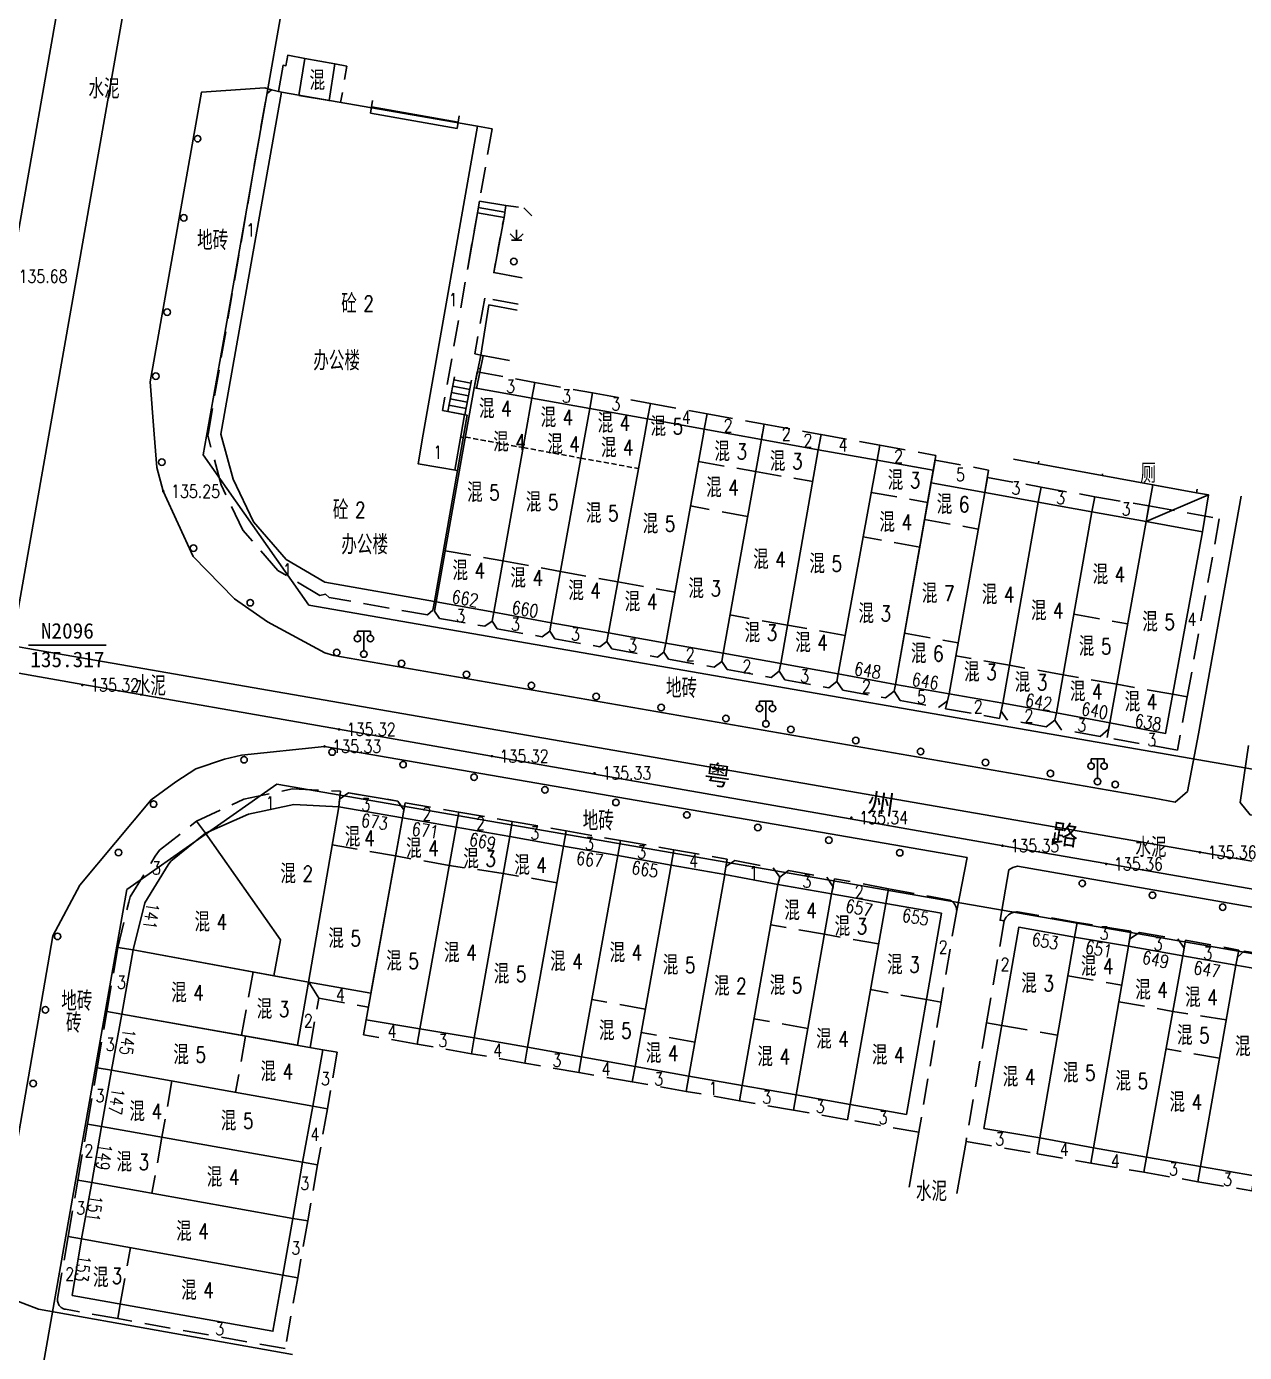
# Model space of a CAD drawing. Extents: x 529262 to 576451, y 2694391 to 2717535.
# Drawn here: x 563122.3 to 563216.1, y 2710681.8 to 2710784 of the extents above; entities that cross this region are included whole.
import ezdxf
from ezdxf.enums import TextEntityAlignment as Align
from ezdxf.xclip import XClip

# ---------------------------------------------------------------- set-up
doc = ezdxf.new("R2010")
doc.units = 0
doc.header["$XCLIPFRAME"] = 0
doc.linetypes.add('X5', pattern=[3, 2, -1])
doc.linetypes.add('X6', pattern=[2, 1, -1])
for name, color, linetype in [('DLDW', 8, 'Continuous'), ('DLSS', 4, 'Continuous'), ('DMTZ', 8, 'Continuous'), ('GCD', 8, 'Continuous'), ('JMD', 8, 'Continuous'), ('KZD', 8, 'Continuous'), ('PP-COM', 7, 'Continuous'), ('RD-中线', 40, 'Continuous'), ('RD-红线', 7, 'Continuous'), ('ZBTZ', 8, 'Continuous'), ('ZJ', 7, 'Continuous'), ('污水管径标注_W10-', 202, 'Continuous')]:
    doc.layers.add(name, color=color, linetype=linetype)
doc.styles.add('HZ', font='rs.shx', dxfattribs={"width": 0.8, "bigfont": 'hztxt.shx'})
doc.styles.add('等线体', font='simhei.ttf')
doc.linetypes.add('10422', pattern='A,0.75,[150,AAA.SHX,S=0.5,R=0,X=0,Y=0.5],1.5,[177,AAA.SHX,S=1,R=0,X=0,Y=0.4],0.75', length=3)
doc.linetypes.add('1161', pattern='A,0,[149,AAA.SHX,S=0.15,R=0,X=0,Y=0],-1.6', length=1.6)

# ---------------------------------------------------------------- blocks, each defined once
blk = doc.blocks.new('A$C19FD0107')
at = {"layer": 'RD-中线', "color": 8, "linetype": 'Continuous', "flags": 128}
blk.add_lwpolyline([(-7896.66, 16233.01), (-7853.25, 16479.69)], dxfattribs=at)
at = {"layer": 'RD-中线', "color": 8}
blk.add_lwpolyline([(-7433.31, 16268.2), (-7445.44, 16270.31, -0.00032), (-7446.07, 16270.42), (-7580.09, 16293.87, 0.002484), (-7581.56, 16294.12), (-7591.96, 16295.83, -0.002386), (-7593.37, 16296.07), (-7727.75, 16319.52, -0.004068), (-7730.15, 16319.96), (-7740.24, 16321.9, 0.004219), (-7742.73, 16322.35), (-7875.73, 16345.48, -0.003742), (-7877.94, 16345.88), (-7887.44, 16347.68, 0.004018), (-7889.81, 16348.11), (-8013.19, 16369.43)], format="xyb", dxfattribs=at)
at = {"layer": 'RD-红线', "color": 8, "linetype": 'Continuous', "flags": 128}
for points in [[(-7862.06, 16360.38), (-7860.67, 16368.28), (-7850.96, 16423.47), (-7848.36, 16438.23)], [(-7881.01, 16252.68), (-7869.34, 16319.03), (-7867.95, 16326.89)]]:
    blk.add_lwpolyline(points, dxfattribs=at)
at = {"layer": 'RD-红线', "color": 8, "linetype": 'Continuous'}
for points in [[(-7862.06, 16360.38), (-7853.93, 16348.8, 0.414788)], [(-7856.39, 16335.01), (-7867.95, 16326.89, 0.413639)]]:
    blk.add_lwpolyline(points, format="xyb", dxfattribs=at)
at = {"layer": 'RD-红线', "color": 8}
for points in [[(-7853.93, 16348.8), (-7749.34, 16330.6)], [(-7856.39, 16335.01), (-7759.74, 16318.2), (-7751.83, 16316.83)]]:
    blk.add_lwpolyline(points, dxfattribs=at)
blk = doc.blocks.new('gc170')
at = {"color": 8, "linetype": 'Continuous'}
blk.add_circle((0, 0), 0.5, dxfattribs=at)
blk = doc.blocks.new('gc124')
at = {"color": 8}
for p, q in [((-1, 1), (0, 0)), ((-0.8, 0), (0.8, 0)), ((0, 0), (0, 1.6)), ((0, 0), (1, 1))]:
    blk.add_line(p, q, dxfattribs=at)
blk = doc.blocks.new('gc097')
at = {"color": 8}
for p, q in [((-1, 2.9), (-1, 3.5)), ((-1, 3.5), (1, 3.5)), ((0, 0.5), (0, 3.5)), ((1, 3.5), (1, 2.9))]:
    blk.add_line(p, q, dxfattribs=at)
for centre in [(-1, 2.4), (1, 2.4), (0, 0)]:
    blk.add_circle(centre, 0.5, dxfattribs=at)
blk = doc.blocks.new('GC200')
at = {"linetype": 'Continuous', "const_width": 0.2, "flags": 128}
blk.add_lwpolyline([(-0.1, 0, 1), (0.1, 0, 1)], format="xyb", close=True, dxfattribs=at)

msp = doc.modelspace()

# ---------------------------------------------------------------- linework, layer by layer
at = {"layer": 'DLDW', "color": 252, "linetype": 'Continuous'}
for p, q in [((563148.977, 2710778.278), (563148.802, 2710777.293)), ((563155.478, 2710776.112), (563148.802, 2710777.293)), ((563155.566, 2710776.605), (563148.89, 2710777.786)), ((563155.653, 2710777.097), (563155.478, 2710776.112))]:
    msp.add_line(p, q, dxfattribs=at)
msp.add_lwpolyline([(563205.189, 2710749.521), (563205.164, 2710749.388), (563212.441, 2710748.057), (563212.491, 2710748.332)], dxfattribs=at)
at = {"layer": 'DLSS', "linetype": 'Continuous'}
for points in [[(563132.145, 2710752.568), (563131.83, 2710756.601), (563135.8, 2710778.915), (563140.677, 2710779.255), (563141.176, 2710779.088)], [(563145.292, 2710735.725), (563140.882, 2710738.117), (563138.338, 2710739.872), (563135.145, 2710743.13), (563132.851, 2710748.167), (563132.347, 2710749.992), (563132.145, 2710752.568)], [(563145.292, 2710735.725), (563145.987, 2710735.518), (563209.177, 2710724.516), (563210.801, 2710724.217), (563211.736, 2710725.04), (563212.575, 2710729.49)], [(563216.449, 2710728.591), (563215.804, 2710724.185), (563216.557, 2710723.25), (563243.474, 2710718.538), (563245.004, 2710718.571), (563252.815, 2710719.479), (563253.983, 2710719.791), (563256.725, 2710721.17), (563259.241, 2710722.837), (563260.559, 2710723.953), (563263.011, 2710727.258), (563265.124, 2710731.306)], [(563145.269, 2710728.508), (563138.882, 2710727.833), (563137.557, 2710727.52), (563135.368, 2710726.78), (563133.812, 2710725.777), (563131.907, 2710724.399), (563126.424, 2710717.812), (563124.355, 2710713.909), (563119.59, 2710686.54), (563123.241, 2710685.145)], [(563194.768, 2710719.955), (563145.269, 2710728.508)], [(563258.077, 2710697.142), (563257.273, 2710699.382), (563256.556, 2710700.95), (563255.724, 2710702.553), (563254.799, 2710704.081), (563252.361, 2710706.576), (563250.092, 2710708.513), (563244.467, 2710711.277), (563198.642, 2710719.286), (563198.274, 2710719.184), (563197.983, 2710719.008), (563197.302, 2710715.115), (563197.617, 2710715.06)]]:
    msp.add_lwpolyline(points, dxfattribs=at)
at = {"layer": 'DLSS', "linetype": 'X6'}
msp.add_lwpolyline([(563159.224, 2710770.169), (563160.622, 2710769.989), (563161.247, 2710769.377)], dxfattribs=at)
at = {"layer": 'DLSS', "linetype": 'X6', "elevation": 135.972, "flags": 128}
msp.add_lwpolyline([(563160.504, 2710764.598), (563158.303, 2710765.01), (563159.095, 2710769.268)], dxfattribs=at)
at = {"layer": 'DLSS', "linetype": 'Continuous', "flags": 128}
for points, elevation in [([(563212.575, 2710729.49), (563215.884, 2710747.78)], 135.662), ([(563194.768, 2710719.955), (563193.961, 2710715.857)], 135.286), ([(563142.795, 2710681.65), (563123.241, 2710685.145)], 62.028)]:
    msp.add_lwpolyline(points, dxfattribs=dict(at, elevation=elevation))
at = {"layer": 'DMTZ', "linetype": '10422', "elevation": 135.883, "flags": 128}
msp.add_lwpolyline([(563160.504, 2710764.598), (563158.303, 2710765.01), (563159.095, 2710769.268)], dxfattribs=at)
at = {"layer": 'JMD', "linetype": 'Continuous'}
for p, q in [((563157.203, 2710770.524), (563157.046, 2710769.628)), ((563159.153, 2710769.674), (563157.116, 2710770.032)), ((563159.224, 2710770.169), (563157.203, 2710770.524)), ((563159.095, 2710769.268), (563159.224, 2710770.169)), ((563157.046, 2710769.628), (563156.297, 2710765.362)), ((563159.095, 2710769.268), (563157.046, 2710769.628)), ((563157.301, 2710758.651), (563157.497, 2710758.611)), ((563157.097, 2710757.644), (563157.293, 2710757.604)), ((563155.282, 2710756.989), (563154.761, 2710754.307)), ((563155.237, 2710756.761), (563156.548, 2710756.498)), ((563156.073, 2710754.052), (563156.592, 2710756.725)), ((563155.047, 2710755.779), (563156.358, 2710755.52)), ((563155.142, 2710756.27), (563156.453, 2710756.009)), ((563154.856, 2710754.798), (563156.168, 2710754.541)), ((563154.952, 2710755.289), (563156.263, 2710755.03)), ((563154.761, 2710754.307), (563156.073, 2710754.052)), ((563155.951, 2710752.313), (563155.754, 2710752.348)), ((563200.245, 2710750.287), (563200.281, 2710750.484)), ((563208.55, 2710745.824), (563213.364, 2710747.89))]:
    msp.add_line(p, q, dxfattribs=at)
at = {"layer": 'JMD', "linetype": 'Continuous', "flags": 128}
for points, elevation in [([(563141.946, 2710778.901), (563141.733, 2710778.965), (563142.079, 2710780.988), (563142.302, 2710780.95), (563142.44, 2710781.752), (563143.765, 2710781.499)], 135.94), ([(563137.285, 2710752.568), (563137.285, 2710752.57), (563141.946, 2710778.901), (563157.058, 2710776.286), (563152.876, 2710752.568)], 135.94), ([(563159.517, 2710758.247), (563157.301, 2710758.651), (563157.934, 2710762.516), (563160.118, 2710762.117)], -528.18), ([(563160.752, 2710752.568), (563161.246, 2710755.333), (563156.79, 2710756.134), (563156.156, 2710752.568)], 135.662), ([(563160.752, 2710752.568), (563161.246, 2710755.333), (563165.7, 2710754.533), (563165.346, 2710752.568)], 135.662), ([(563165.346, 2710752.568), (563165.7, 2710754.533), (563170.149, 2710753.734), (563169.937, 2710752.568)], 135.973), ([(563169.937, 2710752.568), (563170.149, 2710753.734), (563174.518, 2710752.948), (563174.45, 2710752.568)], 135.946), ([(563153.745, 2710739.676), (563145.304, 2710741.157), (563142.304, 2710742.918), (563139.796, 2710745.812), (563138.23, 2710749.085), (563137.285, 2710752.568)], 135.94), ([(563152.876, 2710752.568), (563152.475, 2710750.29), (563155.505, 2710749.756), (563153.745, 2710739.676)], 135.94), ([(563156.156, 2710752.568), (563153.863, 2710739.649), (563158.302, 2710738.841), (563160.752, 2710752.568)], 135.662), ([(563165.346, 2710752.568), (563162.725, 2710738.033), (563158.302, 2710738.841), (563160.752, 2710752.568)], 135.662), ([(563169.937, 2710752.568), (563167.148, 2710737.253), (563162.725, 2710738.033), (563165.346, 2710752.568)], 135.973), ([(563174.45, 2710752.568), (563171.566, 2710736.47), (563167.148, 2710737.253), (563169.937, 2710752.568)], 135.946), ([(563176.635, 2710752.568), (563178.916, 2710752.158), (563175.964, 2710735.68), (563171.566, 2710736.47), (563174.45, 2710752.568)], 135.946), ([(563174.45, 2710752.568), (563174.518, 2710752.948), (563176.635, 2710752.568)], 135.946), ([(563201.66, 2710731.106), (563204.384, 2710746.575)], 135.888)]:
    msp.add_lwpolyline(points, dxfattribs=dict(at, elevation=elevation))
for points in [[(563143.765, 2710781.499), (563146.062, 2710781.088), (563145.627, 2710778.264), (563143.295, 2710778.667)], [(563208.55, 2710745.824), (563208.55, 2710745.824), (563209.071, 2710748.673), (563212.441, 2710748.057), (563213.364, 2710747.89), (563212.89, 2710745.041)]]:
    msp.add_lwpolyline(points, close=True, dxfattribs=at)
at = {"layer": 'JMD', "linetype": 'Continuous'}
msp.add_lwpolyline([(563143.765, 2710781.499), (563146.062, 2710781.088)], dxfattribs=at)
at = {"layer": 'JMD', "linetype": 'X5', "flags": 128}
for points, elevation in [([(563146.062, 2710781.088), (563146.994, 2710780.919), (563146.508, 2710778.112)], -527.853), ([(563187.376, 2710748.074), (563191.724, 2710747.309)], -516.319), ([(563177.855, 2710746.234), (563173.458, 2710747.032)], 652.263), ([(563191.492, 2710745.988), (563195.62, 2710745.257)], 135.944), ([(563191.117, 2710743.858), (563186.754, 2710744.65)], 135.944), ([(563180.94, 2710737.841), (563176.494, 2710738.637)], 135.922), ([(563202.996, 2710738.697), (563207.128, 2710737.951)], 135.888), ([(563185.378, 2710737.065), (563180.94, 2710737.841)], 135.922), ([(563189.951, 2710737.229), (563194.069, 2710736.499)], 135.944), ([(563198.028, 2710734.759), (563193.89, 2710735.492)], 136.228), ([(563202.174, 2710734.026), (563198.028, 2710734.759)], 136.228), ([(563206.289, 2710733.301), (563202.174, 2710734.026)], 136.228), ([(563210.6, 2710732.523), (563206.289, 2710733.301)], 136.228), ([(563150.743, 2710720.071), (563145.857, 2710720.915)], -526.906), ([(563154.88, 2710719.33), (563150.743, 2710720.071)], -526.906), ([(563159.033, 2710718.73), (563154.88, 2710719.33)], 135.712), ([(563163.17, 2710718.003), (563159.033, 2710718.73)], 135.712), ([(563183.779, 2710714.032), (563179.639, 2710714.77)], 0.003), ([(563187.948, 2710713.296), (563183.779, 2710714.032)], 0.003), ([(563138.884, 2710706.251), (563139.78, 2710711.13)], 135.102), ([(563191.638, 2710709.006), (563187.324, 2710709.77)], -526.615), ([(563169.974, 2710708.265), (563165.863, 2710709.006)], 135.723), ([(563182.498, 2710706.783), (563178.348, 2710707.523)], 0.003), ([(563197.427, 2710707.011), (563201.727, 2710706.269)], -526.787), ([(563139.193, 2710706.196), (563138.419, 2710701.859)], 135.102), ([(563173.796, 2710705.731), (563169.653, 2710706.473)], 135.726), ([(563214.204, 2710704.479), (563210.087, 2710705.22)], 135.855), ([(563133.52, 2710702.733), (563132.747, 2710698.402)], 135.248), ([(563132.747, 2710698.402), (563131.978, 2710694.078)], 135.248), ([(563129.539, 2710685.538), (563130.324, 2710689.893)], 135.599)]:
    msp.add_lwpolyline(points, dxfattribs=dict(at, elevation=elevation))
at = {"layer": 'JMD', "linetype": 'X5'}
for points, elevation in [([(563136.298, 2710752.568), (563140.815, 2710778.793), (563141.176, 2710779.088), (563141.946, 2710778.901)], 135.94), ([(563157.058, 2710776.286), (563158.181, 2710776.092), (563154.369, 2710754.383), (563156.249, 2710754.018)], -526.608), ([(563161.246, 2710755.333), (563161.467, 2710756.547), (563165.921, 2710755.745), (563165.7, 2710754.533)], 135.662), ([(563165.7, 2710754.533), (563165.921, 2710755.745), (563170.368, 2710754.935), (563170.149, 2710753.734)], 135.973), ([(563170.149, 2710753.734), (563170.368, 2710754.935), (563174.735, 2710754.138), (563174.518, 2710752.948)], 135.946), ([(563174.518, 2710752.948), (563174.735, 2710754.138), (563179.131, 2710753.337), (563178.916, 2710752.158)], 135.946), ([(563153.745, 2710739.676), (563153.622, 2710738.993), (563153.193, 2710738.64), (563145.632, 2710739.987), (563145.345, 2710740.249), (563144.912, 2710740.141), (563141.678, 2710742.054), (563138.971, 2710745.178), (563137.306, 2710748.657), (563136.278, 2710752.45), (563136.298, 2710752.568)], 135.94), ([(563178.916, 2710752.158), (563179.131, 2710753.337), (563183.349, 2710752.568)], 135.946), ([(563178.991, 2710752.568), (563178.916, 2710752.158)], 135.946), ([(563178.916, 2710752.158), (563178.991, 2710752.568)], 135.946), ([(563183.297, 2710751.328), (563183.518, 2710752.537), (563188.037, 2710751.713), (563187.826, 2710750.557)], 135.946), ([(563183.349, 2710752.568), (563183.518, 2710752.537), (563183.304, 2710751.37)], 135.946), ([(563187.826, 2710750.557), (563188.037, 2710751.713), (563192.361, 2710750.925), (563192.159, 2710749.779)], 135.946), ([(563191.988, 2710748.81), (563192.299, 2710750.574), (563196.422, 2710749.787), (563196.117, 2710748.065)], 135.944), ([(563196.117, 2710748.065), (563196.324, 2710749.234), (563200.458, 2710748.486), (563200.249, 2710747.32)], 135.927), ([(563200.249, 2710747.32), (563200.458, 2710748.486), (563204.592, 2710747.745), (563204.384, 2710746.575)], 135.927), ([(563204.384, 2710746.575), (563204.592, 2710747.745), (563208.772, 2710747.041), (563208.55, 2710745.824)], 135.927), ([(563201.66, 2710731.106), (563201.528, 2710730.534), (563200.865, 2710730.027), (563197.822, 2710730.572), (563197.382, 2710731.235), (563197.513, 2710731.846)], 135.888), ([(563205.753, 2710730.333), (563205.661, 2710729.829), (563205.022, 2710729.284), (563202.005, 2710729.805), (563201.528, 2710730.534), (563201.66, 2710731.106)], 135.927), ([(563136.099, 2710721.823), (563135.407, 2710722.742), (563139.054, 2710724.439), (563142.815, 2710725.242), (563146.502, 2710725.054), (563146.367, 2710723.862)], 135.959), ([(563151.267, 2710722.995), (563151.473, 2710724.174), (563155.619, 2710723.446), (563155.415, 2710722.282)], -526.906), ([(563155.415, 2710722.282), (563155.619, 2710723.446), (563159.735, 2710722.724), (563159.532, 2710721.557)], -526.906), ([(563130.523, 2710712.83), (563129.34, 2710713.008), (563130.189, 2710716.504), (563130.31, 2710716.923), (563132.236, 2710720.057), (563132.569, 2710720.504), (563135.407, 2710722.742), (563136.099, 2710721.823)], 135.102), ([(563159.531, 2710721.557), (563159.735, 2710722.724), (563163.88, 2710721.996), (563163.677, 2710720.836)], -527.992), ([(563163.677, 2710720.836), (563163.88, 2710721.996), (563168.067, 2710721.261), (563167.865, 2710720.108)], 135.712), ([(563167.865, 2710720.108), (563168.067, 2710721.261), (563172.169, 2710720.541), (563171.963, 2710719.367)], 135.712), ([(563171.963, 2710719.367), (563172.169, 2710720.541), (563176.273, 2710719.821), (563176.089, 2710718.621)], 135.723), ([(563180.194, 2710717.883), (563180.331, 2710718.444), (563180.999, 2710718.952), (563183.954, 2710718.424), (563184.436, 2710717.702), (563184.331, 2710717.155)], 135.727), ([(563188.501, 2710716.415), (563188.716, 2710717.547), (563184.554, 2710718.318), (563184.331, 2710717.155)], 0.003), ([(563207.194, 2710713.108), (563207.385, 2710714.27), (563203.238, 2710714.954), (563203.027, 2710713.808)], 135.774), ([(563207.194, 2710713.108), (563207.288, 2710713.678), (563208.035, 2710714.177), (563210.991, 2710713.675), (563211.477, 2710712.973), (563211.375, 2710712.377)], 135.774), ([(563129.651, 2710707.893), (563128.497, 2710708.091), (563129.34, 2710713.008), (563130.523, 2710712.83)], 135.102), ([(563211.375, 2710712.377), (563211.58, 2710713.576), (563215.694, 2710712.815), (563215.454, 2710711.644)], 135.81), ([(563215.454, 2710711.644), (563215.583, 2710712.273), (563216.112, 2710712.729), (563219.319, 2710712.228), (563219.697, 2710711.497), (563219.6, 2710710.938)], 135.81), ([(563144.055, 2710710.345), (563144.828, 2710709.106)], 135.102), ([(563144.154, 2710705.314), (563144.828, 2710709.106), (563148.658, 2710708.425)], 135.156), ([(563191.638, 2710709.006), (563192.757, 2710708.815), (563191.043, 2710698.789), (563185.552, 2710699.753), (563185.757, 2710700.919)], -526.615), ([(563128.857, 2710703.565), (563127.754, 2710703.754), (563128.497, 2710708.091), (563129.651, 2710707.893)], 135.248), ([(563152.604, 2710706.748), (563152.397, 2710705.573), (563148.283, 2710706.295), (563148.481, 2710707.437)], -526.846), ([(563156.803, 2710706.045), (563156.591, 2710704.837), (563152.397, 2710705.573), (563152.604, 2710706.748)], 135.957), ([(563197.427, 2710707.011), (563196.261, 2710707.212), (563194.682, 2710698.067), (563200.148, 2710697.121), (563200.361, 2710698.348)], -526.787), ([(563160.909, 2710705.342), (563160.694, 2710704.116), (563156.591, 2710704.837), (563156.803, 2710706.045)], 135.712), ([(563145.139, 2710705.139), (563146.255, 2710704.943), (563145.492, 2710700.6), (563144.36, 2710700.798)], 135.156), ([(563165.069, 2710704.597), (563164.856, 2710703.386), (563160.694, 2710704.116), (563160.909, 2710705.342)], 135.712), ([(563169.185, 2710703.86), (563168.975, 2710702.663), (563164.856, 2710703.386), (563165.069, 2710704.597)], 135.723), ([(563128.09, 2710699.233), (563127.011, 2710699.418), (563127.754, 2710703.754), (563128.857, 2710703.565)], 135.248), ([(563173.331, 2710703.117), (563173.123, 2710701.935), (563168.975, 2710702.663), (563169.185, 2710703.86)], 135.726), ([(563177.432, 2710702.382), (563177.227, 2710701.214), (563173.123, 2710701.935), (563173.331, 2710703.117)], 135.727), ([(563181.595, 2710701.669), (563181.387, 2710700.484), (563177.227, 2710701.214), (563177.432, 2710702.382)], 0.003), ([(563185.757, 2710700.919), (563185.552, 2710699.753), (563181.387, 2710700.484), (563181.595, 2710701.669)], 0.003), ([(563144.36, 2710700.798), (563145.492, 2710700.6), (563144.731, 2710696.267), (563143.584, 2710696.468)], 135.248), ([(563127.336, 2710694.904), (563126.269, 2710695.087), (563127.011, 2710699.418), (563128.09, 2710699.233)], 135.629), ([(563200.361, 2710698.348), (563200.148, 2710697.121), (563204.285, 2710696.405), (563204.491, 2710697.591)], 135.774), ([(563204.491, 2710697.591), (563204.285, 2710696.405), (563208.381, 2710695.696), (563208.584, 2710696.87)], 135.774), ([(563143.584, 2710696.468), (563144.731, 2710696.267), (563143.972, 2710691.948), (563142.833, 2710692.148)], 135.248), ([(563208.584, 2710696.87), (563208.381, 2710695.696), (563212.548, 2710694.975), (563212.75, 2710696.143)], 135.81), ([(563212.75, 2710696.143), (563212.548, 2710694.975), (563216.692, 2710694.258), (563216.893, 2710695.421)], 135.855), ([(563126.558, 2710690.572), (563125.525, 2710690.749), (563126.269, 2710695.087), (563127.336, 2710694.904)], 72.903), ([(563142.833, 2710692.148), (563143.972, 2710691.948), (563143.205, 2710687.578), (563142.06, 2710687.779)], 135.629), ([(563142.06, 2710687.779), (563143.205, 2710687.578), (563142.246, 2710682.115), (563129.34, 2710684.422), (563129.539, 2710685.538)], 135.629)]:
    msp.add_lwpolyline(points, dxfattribs=dict(at, elevation=elevation))
for points in [[(563160.191, 2710762.582), (563157.63, 2710763.05), (563156.844, 2710758.748), (563157.308, 2710758.658)], [(563156.79, 2710756.134), (563157.035, 2710757.362), (563161.467, 2710756.547), (563161.246, 2710755.333)], [(563208.55, 2710745.824), (563208.772, 2710747.041), (563214.189, 2710746.05), (563211.716, 2710732.321), (563210.6, 2710732.523)], [(563153.863, 2710739.649), (563153.736, 2710738.925), (563154.129, 2710738.376), (563157.622, 2710737.766), (563158.188, 2710738.148), (563158.302, 2710738.841)], [(563158.302, 2710738.841), (563158.188, 2710738.148), (563158.578, 2710737.576), (563162.034, 2710736.95), (563162.615, 2710737.394), (563162.725, 2710738.033)], [(563162.725, 2710738.033), (563162.615, 2710737.394), (563163.005, 2710736.797), (563166.479, 2710736.179), (563167.015, 2710736.596), (563167.148, 2710737.253)], [(563167.148, 2710737.253), (563167.015, 2710736.596), (563167.395, 2710736.015), (563170.916, 2710735.385), (563171.409, 2710735.762), (563171.566, 2710736.47)], [(563171.566, 2710736.47), (563171.409, 2710735.762), (563171.753, 2710735.235), (563175.287, 2710734.603), (563175.88, 2710735.056), (563175.964, 2710735.68)], [(563175.964, 2710735.68), (563175.88, 2710735.056), (563176.294, 2710734.423), (563179.661, 2710733.821), (563180.29, 2710734.301), (563180.425, 2710734.895)], [(563180.425, 2710734.895), (563180.29, 2710734.301), (563180.729, 2710733.63), (563184.103, 2710733.026), (563184.74, 2710733.513), (563184.843, 2710734.113)], [(563184.843, 2710734.113), (563184.74, 2710733.513), (563185.185, 2710732.833), (563188.47, 2710732.245), (563189.145, 2710732.761), (563189.258, 2710733.289)], [(563189.258, 2710733.289), (563189.145, 2710732.761), (563189.617, 2710732.04), (563192.573, 2710731.511), (563193.248, 2710732.027), (563193.373, 2710732.569)], [(563193.373, 2710732.569), (563193.107, 2710731.415), (563197.262, 2710730.672), (563197.513, 2710731.846)], [(563210.604, 2710732.522), (563211.721, 2710732.32), (563210.978, 2710728.218), (563205.549, 2710729.186), (563205.757, 2710730.332)], [(563151.267, 2710722.995), (563151.38, 2710723.627), (563150.912, 2710724.294), (563147.127, 2710724.93), (563146.433, 2710724.448), (563146.367, 2710723.862)], [(563146.421, 2710724.449), (563147.127, 2710724.93), (563150.912, 2710724.294), (563151.38, 2710723.627), (563151.267, 2710722.995)], [(563176.186, 2710719.253), (563176.869, 2710719.71), (563179.826, 2710719.163), (563180.331, 2710718.444), (563180.999, 2710718.952), (563183.954, 2710718.424), (563184.436, 2710717.702)], [(563202.513, 2710710.828), (563206.674, 2710710.125)]]:
    msp.add_lwpolyline(points, dxfattribs=at)
at = {"layer": 'JMD', "linetype": 'Continuous', "flags": 128}
for points in [[(563156.79, 2710756.134), (563157.301, 2710758.651)], [(563156.986, 2710756.094), (563157.497, 2710758.611)], [(563155.792, 2710752.568), (563156.052, 2710754.056)], [(563155.995, 2710752.568), (563156.249, 2710754.018)], [(563155.307, 2710749.79), (563155.792, 2710752.568)], [(563155.505, 2710749.756), (563155.995, 2710752.568)], [(563198.328, 2710750.637), (563205.164, 2710749.388)]]:
    msp.add_lwpolyline(points, dxfattribs=at)
at = {"layer": 'JMD', "linetype": 'X5', "ltscale": 0.2, "elevation": 135.662, "flags": 128}
for points in [[(563156.116, 2710752.343), (563160.567, 2710751.532)], [(563160.567, 2710751.532), (563165.013, 2710750.722)], [(563165.013, 2710750.722), (563169.453, 2710749.914)]]:
    msp.add_lwpolyline(points, dxfattribs=at)
at = {"layer": 'JMD', "linetype": 'Continuous', "flags": 128}
for points, elevation in [([(563183.304, 2710751.37), (563180.425, 2710734.895), (563175.964, 2710735.68), (563178.916, 2710752.158)], 135.946), ([(563187.826, 2710750.557), (563184.843, 2710734.113), (563180.425, 2710734.895), (563183.304, 2710751.37)], 135.946), ([(563189.258, 2710733.289), (563184.843, 2710734.113), (563187.826, 2710750.557), (563192.159, 2710749.779)], 135.946), ([(563193.373, 2710732.569), (563189.258, 2710733.289), (563191.988, 2710748.81), (563196.117, 2710748.065)], 135.944), ([(563200.249, 2710747.32), (563197.513, 2710731.846), (563193.373, 2710732.569), (563196.117, 2710748.065), (563200.249, 2710747.32)], 135.927), ([(563204.384, 2710746.575), (563201.66, 2710731.106), (563197.513, 2710731.846), (563200.249, 2710747.32)], 135.927), ([(563205.753, 2710730.333), (563201.66, 2710731.106), (563204.384, 2710746.575), (563208.55, 2710745.824)], 135.927), ([(563212.89, 2710745.041), (563210.05, 2710729.514), (563205.753, 2710730.333), (563208.55, 2710745.824)], 135.938), ([(563136.099, 2710721.823), (563141.873, 2710713.61), (563141.873, 2710713.61), (563141.364, 2710710.839), (563144.032, 2710710.349), (563146.367, 2710723.862), (563142.911, 2710724.038), (563139.425, 2710723.294), (563136.099, 2710721.823)], 135.102), ([(563146.367, 2710723.862), (563144.032, 2710710.349), (563148.849, 2710709.493), (563151.267, 2710722.995)], 135.102), ([(563155.415, 2710722.282), (563151.267, 2710722.995), (563148.481, 2710707.437), (563152.604, 2710706.748)], -526.906), ([(563159.531, 2710721.557), (563155.415, 2710722.282), (563152.604, 2710706.748), (563156.803, 2710706.045)], -528.046), ([(563136.099, 2710721.823), (563141.873, 2710713.61), (563141.873, 2710713.61), (563141.364, 2710710.839), (563130.523, 2710712.83), (563131.427, 2710716.454), (563133.229, 2710719.385), (563133.44, 2710719.669), (563136.099, 2710721.823)], 135.102), ([(563163.677, 2710720.836), (563159.531, 2710721.557), (563156.803, 2710706.045), (563160.909, 2710705.342)], -527.992), ([(563167.865, 2710720.108), (563163.677, 2710720.836), (563160.909, 2710705.342), (563165.069, 2710704.597)], 135.712), ([(563171.963, 2710719.367), (563167.865, 2710720.108), (563165.069, 2710704.597), (563169.185, 2710703.86)], 135.723), ([(563176.091, 2710718.629), (563171.963, 2710719.367), (563169.185, 2710703.86), (563173.331, 2710703.117)], 135.726), ([(563180.194, 2710717.883), (563176.091, 2710718.629), (563173.331, 2710703.117), (563177.432, 2710702.382)], 135.735), ([(563184.331, 2710717.155), (563180.194, 2710717.883), (563177.432, 2710702.382), (563181.595, 2710701.669)], 135.727), ([(563185.757, 2710700.919), (563188.501, 2710716.415), (563184.331, 2710717.155), (563181.595, 2710701.669)], 0.003), ([(563192.803, 2710715.654), (563188.501, 2710716.415), (563185.757, 2710700.919), (563190.086, 2710700.152)], 135.754), ([(563196.05, 2710699.078), (563198.742, 2710714.58), (563203.027, 2710713.808), (563200.361, 2710698.348)], 135.774), ([(563200.361, 2710698.348), (563203.027, 2710713.808), (563207.194, 2710713.108), (563204.491, 2710697.591), (563200.361, 2710698.348)], 135.774), ([(563144.032, 2710710.349), (563130.523, 2710712.83), (563129.651, 2710707.893), (563143.191, 2710705.485)], 135.102), ([(563207.194, 2710713.108), (563211.375, 2710712.377), (563208.584, 2710696.87), (563204.491, 2710697.591)], 135.81), ([(563211.375, 2710712.377), (563215.454, 2710711.644), (563212.75, 2710696.143), (563208.584, 2710696.87)], 135.859), ([(563215.454, 2710711.644), (563219.6, 2710710.938), (563216.893, 2710695.421), (563212.75, 2710696.143)], 135.855), ([(563129.651, 2710707.893), (563145.139, 2710705.139), (563144.36, 2710700.798), (563128.857, 2710703.565), (563129.651, 2710707.893)], 135.855), ([(563128.09, 2710699.233), (563128.857, 2710703.565), (563144.36, 2710700.798), (563143.584, 2710696.468)], 135.248), ([(563127.336, 2710694.904), (563128.09, 2710699.233), (563143.584, 2710696.468), (563142.833, 2710692.148)], 135.738), ([(563126.558, 2710690.572), (563127.336, 2710694.904), (563142.833, 2710692.148), (563142.06, 2710687.779)], 135.629), ([(563125.824, 2710686.196), (563141.296, 2710683.456), (563142.06, 2710687.779), (563126.558, 2710690.572)], 72.903)]:
    msp.add_lwpolyline(points, close=True, dxfattribs=dict(at, elevation=elevation))
at = {"layer": 'JMD', "linetype": 'X5', "flags": 128}
for points in [[(563174.072, 2710750.458), (563178.473, 2710749.684)], [(563178.473, 2710749.684), (563182.875, 2710748.914)], [(563154.562, 2710743.587), (563159.007, 2710742.794)], [(563159.007, 2710742.794), (563163.439, 2710741.995)], [(563163.439, 2710741.995), (563167.864, 2710741.189)], [(563167.864, 2710741.189), (563172.27, 2710740.399)], [(563206.451, 2710708.843), (563210.604, 2710708.095)], [(563214.72, 2710707.436), (563210.604, 2710708.095)]]:
    msp.add_lwpolyline(points, dxfattribs=at)
at = {"layer": 'JMD', "linetype": 'X5'}
for points, elevation in [([(563188.506, 2710716.414), (563188.716, 2710717.547), (563193.424, 2710716.675, -0.2840804), (563193.961, 2710715.857), (563192.757, 2710708.815), (563191.638, 2710709.006)], 0.003), ([(563203.027, 2710713.808), (563203.238, 2710714.954), (563198.646, 2710715.755, 0.3241766), (563197.617, 2710715.06), (563196.261, 2710707.212), (563197.427, 2710707.011)], 135.774), ([(563129.539, 2710685.538), (563129.34, 2710684.422), (563125.312, 2710685.142, -0.4038743), (563124.708, 2710685.977), (563125.525, 2710690.749), (563126.558, 2710690.572)], 135.599)]:
    msp.add_lwpolyline(points, format="xyb", dxfattribs=dict(at, elevation=elevation))
at = {"layer": 'KZD', "linetype": 'Continuous'}
msp.add_line((563122.463, 2710736.304), (563128.463, 2710736.304), dxfattribs=at)
at = {"layer": 'ZBTZ', "linetype": '1161', "flags": 128}
for points, elevation in [([(563191.043, 2710698.789), (563190.31, 2710694.549)], -526.711), ([(563194.682, 2710698.067), (563193.975, 2710694.058)], -526.718)]:
    msp.add_lwpolyline(points, dxfattribs=dict(at, elevation=elevation))
at = {"layer": '污水管径标注_W10-'}
for points in [[(563100.325, 2710646.713), (563103.74, 2710666.42), (563105.447, 2710676.273), (563107.193, 2710686.119), (563110.684, 2710705.812), (563114.175, 2710725.505), (563115.889, 2710735.17), (563117.654, 2710745.2), (563121.087, 2710764.716), (563124.585, 2710784.595), (563126.286, 2710794.262), (563128.051, 2710804.293), (563131.485, 2710823.808)], [(562969, 2710760.552), (562988.737, 2710757.319), (563008.441, 2710753.887), (563020.619, 2710751.765), (563028.144, 2710750.454), (563050.174, 2710746.617), (563067.55, 2710743.59), (563079.729, 2710741.469), (563087.254, 2710740.158), (563106.957, 2710736.726), (563115.889, 2710735.17), (563126.658, 2710733.282), (563146.358, 2710729.83), (563158.137, 2710727.765), (563166.058, 2710726.376), (563185.757, 2710722.921), (563197.536, 2710720.855), (563205.458, 2710719.476), (563225.162, 2710716.048)]]:
    msp.add_lwpolyline(points, dxfattribs=at)

# ---------------------------------------------------------------- block references
at = {"layer": 'DLDW', "color": 252, "linetype": 'Continuous', "xscale": 0.5, "yscale": 0.5, "zscale": 0.5}
for p in [(563148.3, 2710735.625), (563179.269, 2710730.24), (563204.812, 2710725.798)]:
    msp.add_blockref('gc097', p, dxfattribs=at)
at = {"layer": 'GCD', "linetype": 'Continuous'}
ref = msp.add_blockref('GC200', (563121.105, 2710764.727, 135.68), dxfattribs=dict(at, xscale=0.5, yscale=0.5, zscale=0.5))
ref.add_attrib('height', '135.68', dxfattribs={"linetype": 'Continuous', "height": 1, "style": 'HZ', "width": 0.8}).set_placement((563121.705, 2710764.727, 135.68), align=Align.MIDDLE_LEFT)
ref = msp.add_blockref('GC200', (563132.851, 2710748.167, 135.254), dxfattribs=dict(at, xscale=0.5, yscale=0.5))
ref.add_attrib('height', '135.25', dxfattribs={"linetype": 'Continuous', "height": 1, "style": 'HZ', "width": 0.8}).set_placement((563133.451, 2710748.167, 135.254), align=Align.MIDDLE_LEFT)
ref = msp.add_blockref('GC200', (563126.615, 2710733.232, 135.32), dxfattribs=dict(at, xscale=0.5, yscale=0.5, zscale=0.5))
ref.add_attrib('height', '135.32', dxfattribs={"linetype": 'Continuous', "height": 1, "style": 'HZ', "width": 0.8}).set_placement((563127.215, 2710733.232, 135.32), align=Align.MIDDLE_LEFT)
ref = msp.add_blockref('GC200', (563146.38, 2710729.818, 135.32), dxfattribs=dict(at, xscale=0.5, yscale=0.5, zscale=0.5))
ref.add_attrib('height', '135.32', dxfattribs={"linetype": 'Continuous', "height": 1, "style": 'HZ', "width": 0.8}).set_placement((563146.98, 2710729.818, 135.32), align=Align.MIDDLE_LEFT)
ref = msp.add_blockref('GC200', (563145.269, 2710728.508, 135.331), dxfattribs=dict(at, xscale=0.5, yscale=0.5))
ref.add_attrib('height', '135.33', dxfattribs={"linetype": 'Continuous', "height": 1, "style": 'HZ', "width": 0.8}).set_placement((563145.869, 2710728.508, 135.331), align=Align.MIDDLE_LEFT)
ref = msp.add_blockref('GC200', (563158.157, 2710727.757, 135.32), dxfattribs=dict(at, xscale=0.5, yscale=0.5, zscale=0.5))
ref.add_attrib('height', '135.32', dxfattribs={"linetype": 'Continuous', "height": 1, "style": 'HZ', "width": 0.8}).set_placement((563158.757, 2710727.757, 135.32), align=Align.MIDDLE_LEFT)
ref = msp.add_blockref('GC200', (563166.068, 2710726.45, 135.33), dxfattribs=dict(at, xscale=0.5, yscale=0.5, zscale=0.5))
ref.add_attrib('height', '135.33', dxfattribs={"linetype": 'Continuous', "height": 1, "style": 'HZ', "width": 0.8}).set_placement((563166.668, 2710726.45, 135.33), align=Align.MIDDLE_LEFT)
ref = msp.add_blockref('GC200', (563185.852, 2710723.017, 135.34), dxfattribs=dict(at, xscale=0.5, yscale=0.5, zscale=0.5))
ref.add_attrib('height', '135.34', dxfattribs={"linetype": 'Continuous', "height": 1, "style": 'HZ', "width": 0.8}).set_placement((563186.452, 2710723.017, 135.34), align=Align.MIDDLE_LEFT)
ref = msp.add_blockref('GC200', (563197.492, 2710720.856, 135.35), dxfattribs=dict(at, xscale=0.5, yscale=0.5, zscale=0.5))
ref.add_attrib('height', '135.35', dxfattribs={"linetype": 'Continuous', "height": 1, "style": 'HZ', "width": 0.8}).set_placement((563198.092, 2710720.856, 135.35), align=Align.MIDDLE_LEFT)
ref = msp.add_blockref('GC200', (563212.694, 2710720.348, 135.362), dxfattribs=dict(at, xscale=0.5, yscale=0.5))
ref.add_attrib('height', '135.36', dxfattribs={"linetype": 'Continuous', "height": 1, "style": 'HZ', "width": 0.8}).set_placement((563213.294, 2710720.348, 135.362), align=Align.MIDDLE_LEFT)
ref = msp.add_blockref('GC200', (563205.476, 2710719.451, 135.36), dxfattribs=dict(at, xscale=0.5, yscale=0.5, zscale=0.5))
ref.add_attrib('height', '135.36', dxfattribs={"linetype": 'Continuous', "height": 1, "style": 'HZ', "width": 0.8}).set_placement((563206.076, 2710719.451, 135.36), align=Align.MIDDLE_LEFT)
at = {"layer": 'PP-COM'}
ref = msp.add_blockref('A$C19FD0107', (570997.993, 2694390.603), dxfattribs=at)
XClip(ref).set_block_clipping_path([(-9366.4383134884, 14428.6043910822), (-3328.4480743363, 17452.7484863754)])
at = {"layer": 'ZBTZ', "linetype": 'Continuous'}
for p, xscale, yscale, zscale, rotation in [((563135.498, 2710775.328), 0.5000000001974795, 0.5000000001974795, 0.5000000001974795, 260.0280436238257), ((563134.426, 2710769.231), 0.5000000001974795, 0.5000000001974795, 0.5000000001974795, 260.0280436238257), ((563159.847, 2710765.867), 0.500000000053214, 0.500000000053214, 0.500000000053214, 349.9942236624117), ((563133.148, 2710761.962, 134.984), 0.5000000001974795, 0.5000000001974795, 0.5000000001974795, 260.0280436238257), ((563132.281, 2710757.036), 0.4999999998232818, 0.4999999998232818, 0.4999999998232818, 273.9161712048568), ((563132.735, 2710750.408), 0.4999999999594841, 0.4999999999594841, 0.4999999999594841, 290.2105943034169), ((563135.174, 2710743.785), 0.5000000000996969, 0.5000000000996969, 0.5000000000996969, 314.0087372371971), ((563139.551, 2710739.58), 0.5000000000099516, 0.5000000000099516, 0.5000000000099516, 350.3716449970736), ((563146.207, 2710735.745), 0.5000000000099516, 0.5000000000099516, 0.5000000000099516, 350.3716449970736), ((563151.205, 2710734.897), 0.5000000000099516, 0.5000000000099516, 0.5000000000099516, 350.3716449970736), ((563156.202, 2710734.05), 0.5000000000099516, 0.5000000000099516, 0.5000000000099516, 350.3716449970736), ((563161.2, 2710733.202), 0.5000000000099516, 0.5000000000099516, 0.5000000000099516, 350.3716449970736), ((563166.197, 2710732.354), 0.5000000000099516, 0.5000000000099516, 0.5000000000099516, 350.3716449970736), ((563171.195, 2710731.506), 0.5000000000099516, 0.5000000000099516, 0.5000000000099516, 350.3716449970736), ((563176.192, 2710730.658), 0.5000000000099516, 0.5000000000099516, 0.5000000000099516, 350.3716449970736), ((563181.19, 2710729.811), 0.5000000000099516, 0.5000000000099516, 0.5000000000099516, 350.3716449970736), ((563186.187, 2710728.963), 0.5000000000099516, 0.5000000000099516, 0.5000000000099516, 350.3716449970736), ((563145.856, 2710728.074), 0.5000000000179029, 0.5000000000179029, 0.5000000000179029, 349.9395780413338), ((563191.185, 2710728.115), 0.5000000000099516, 0.5000000000099516, 0.5000000000099516, 350.3716449970736), ((563139.07, 2710727.481), 0.4999999999593487, 0.4999999999593487, 0.4999999999593487, 4.986762790993278), ((563151.321, 2710727.104), 0.5000000000179029, 0.5000000000179029, 0.5000000000179029, 349.9395780413338), ((563196.182, 2710727.267), 0.5000000000099516, 0.5000000000099516, 0.5000000000099516, 350.3716449970736), ((563156.786, 2710726.134), 0.5000000000179029, 0.5000000000179029, 0.5000000000179029, 349.9395780413338), ((563201.18, 2710726.419), 0.5000000000099516, 0.5000000000099516, 0.5000000000099516, 350.3716449970736), ((563162.251, 2710725.165), 0.5000000000179029, 0.5000000000179029, 0.5000000000179029, 349.9395780413338), ((563206.177, 2710725.571), 0.5000000000099516, 0.5000000000099516, 0.5000000000099516, 350.3716449970736), ((563132.106, 2710724.069), 0.5000000000609418, 0.5000000000609418, 0.5000000000609418, 26.10083314662684), ((563167.716, 2710724.195), 0.5000000000179029, 0.5000000000179029, 0.5000000000179029, 349.9395780413338), ((563173.181, 2710723.226), 0.5000000000179029, 0.5000000000179029, 0.5000000000179029, 349.9395780413338), ((563178.646, 2710722.256), 0.5000000000179029, 0.5000000000179029, 0.5000000000179029, 349.9395780413338), ((563184.111, 2710721.287), 0.5000000000179029, 0.5000000000179029, 0.5000000000179029, 349.9395780413338), ((563129.396, 2710720.329), 0.4999999998900716, 0.4999999998900716, 0.4999999998900716, 54.03578457439851), ((563189.576, 2710720.317), 0.5000000000179029, 0.5000000000179029, 0.5000000000179029, 349.9395780413338), ((563203.637, 2710717.959), 0.5000000000294706, 0.5000000000294706, 0.5000000000294706, 170.3413464065985), ((563209.043, 2710717.039), 0.5000000000294706, 0.5000000000294706, 0.5000000000294706, 170.3413464065985), ((563214.449, 2710716.119), 0.5000000000294706, 0.5000000000294706, 0.5000000000294706, 170.3413464065985), ((563124.709, 2710713.875), 0.4999999998900716, 0.4999999998900716, 0.4999999998900716, 54.03578457439851), ((563123.767, 2710708.209), 0.499999999782808, 0.499999999782808, 0.499999999782808, 80.56109828349989), ((563122.825, 2710702.543), 0.499999999782808, 0.499999999782808, 0.499999999782808, 80.56109828349989)]:
    msp.add_blockref('gc170', p, dxfattribs=dict(at, xscale=xscale, yscale=yscale, zscale=zscale, rotation=rotation))
at = {"layer": 'ZBTZ', "linetype": 'Continuous', "xscale": 0.5, "yscale": 0.5}
msp.add_blockref('gc124', (563160.069, 2710767.505), dxfattribs=at)

# ---------------------------------------------------------------- texts
at = {"layer": 'DLDW', "color": 252, "linetype": 'Continuous', "style": 'HZ', "width": 0.8}
msp.add_text('厕', height=1.5, dxfattribs=at).set_placement((563208.714, 2710749.592), align=Align.MIDDLE)
at = {"layer": 'JMD', "linetype": 'Continuous', "style": 'HZ', "width": 0.8}
for s, p in [('混', (563145.313, 2710779.815)), ('砼', (563147.754, 2710762.625)), ('混', (563158.367, 2710754.533)), ('混', (563163.114, 2710753.847)), ('混', (563167.507, 2710753.417)), ('混', (563171.578, 2710753.16)), ('混', (563159.459, 2710751.965)), ('混', (563163.625, 2710751.788)), ('混', (563167.761, 2710751.522)), ('混', (563176.499, 2710751.228)), ('混', (563180.772, 2710750.477)), ('混', (563189.846, 2710749.014)), ('混', (563157.452, 2710748.073)), ('混', (563175.863, 2710748.448)), ('砼', (563147.113, 2710746.722)), ('混', (563161.97, 2710747.329)), ('混', (563193.624, 2710747.16)), ('混', (563166.602, 2710746.472)), ('混', (563170.977, 2710745.656)), ('混', (563189.208, 2710745.778)), ('混', (563179.484, 2710742.912)), ('混', (563183.816, 2710742.584)), ('混', (563156.323, 2710742.054)), ('混', (563160.783, 2710741.482)), ('混', (563205.632, 2710741.754)), ('混', (563165.244, 2710740.51)), ('混', (563174.493, 2710740.673)), ('混', (563169.59, 2710739.653)), ('混', (563192.479, 2710740.292)), ('混', (563197.097, 2710740.206)), ('混', (563187.592, 2710738.748)), ('混', (563200.88, 2710738.962)), ('混', (563209.455, 2710738.102)), ('混', (563178.824, 2710737.266)), ('混', (563182.727, 2710736.505)), ('混', (563191.633, 2710735.663)), ('混', (563204.568, 2710736.218)), ('混', (563195.732, 2710734.241)), ('混', (563199.634, 2710733.443)), ('混', (563203.883, 2710732.731)), ('混', (563208.099, 2710731.944)), ('混', (563148.033, 2710721.538)), ('混', (563152.748, 2710720.653)), ('混', (563157.154, 2710719.856)), ('混', (563161.088, 2710719.362)), ('混', (563143.071, 2710718.699)), ('混', (563181.881, 2710715.866)), ('混', (563136.455, 2710714.985)), ('混', (563185.757, 2710714.653)), ('混', (563146.762, 2710713.722)), ('混', (563151.22, 2710711.976)), ('混', (563155.674, 2710712.615)), ('混', (563163.845, 2710711.941)), ('混', (563168.426, 2710712.62)), ('混', (563159.507, 2710710.981)), ('混', (563172.526, 2710711.662)), ('混', (563189.798, 2710711.687)), ('混', (563204.727, 2710711.571)), ('混', (563176.467, 2710710.051)), ('混', (563180.755, 2710710.104)), ('混', (563200.132, 2710710.255)), ('混', (563208.912, 2710709.749)), ('混', (563134.657, 2710709.527)), ('混', (563212.754, 2710709.17)), ('混', (563141.246, 2710708.268)), ('混', (563167.609, 2710706.613)), ('混', (563184.336, 2710705.961)), ('混', (563212.132, 2710706.252)), ('混', (563134.826, 2710704.759)), ('混', (563171.217, 2710704.869)), ('混', (563188.633, 2710704.734)), ('混', (563216.598, 2710705.389)), ('混', (563179.807, 2710704.607)), ('混', (563141.541, 2710703.458)), ('混', (563198.711, 2710703.046)), ('混', (563203.342, 2710703.358)), ('混', (563207.395, 2710702.726)), ('混', (563211.553, 2710701.099)), ('混', (563131.439, 2710700.38)), ('混', (563138.482, 2710699.661)), ('混', (563130.445, 2710696.489)), ('混', (563137.401, 2710695.326)), ('混', (563135.041, 2710691.152)), ('混', (563128.637, 2710687.592)), ('混', (563135.428, 2710686.606))]:
    msp.add_text(s, height=1.5, dxfattribs=at).set_placement(p, align=Align.MIDDLE_RIGHT)
for s, p in [('2', (563148.254, 2710762.625)), ('4', (563158.867, 2710754.533)), ('4', (563163.614, 2710753.847)), ('4', (563168.007, 2710753.417)), ('5', (563172.078, 2710753.16)), ('4', (563159.959, 2710751.965)), ('4', (563164.125, 2710751.788)), ('4', (563168.261, 2710751.522)), ('3', (563176.999, 2710751.228)), ('3', (563181.272, 2710750.477)), ('3', (563190.346, 2710749.014)), ('5', (563157.952, 2710748.073)), ('4', (563176.363, 2710748.448)), ('5', (563162.47, 2710747.329)), ('6', (563194.124, 2710747.16)), ('2', (563147.613, 2710746.722)), ('5', (563167.102, 2710746.472)), ('4', (563189.708, 2710745.778)), ('5', (563171.477, 2710745.656)), ('4', (563179.984, 2710742.912)), ('4', (563156.823, 2710742.054)), ('5', (563184.316, 2710742.584)), ('4', (563206.132, 2710741.754)), ('4', (563161.283, 2710741.482)), ('3', (563174.993, 2710740.673)), ('4', (563165.744, 2710740.51)), ('4', (563170.09, 2710739.653)), ('7', (563192.979, 2710740.292)), ('4', (563197.597, 2710740.206)), ('3', (563188.092, 2710738.748)), ('4', (563201.38, 2710738.962)), ('5', (563209.955, 2710738.102)), ('3', (563179.324, 2710737.266)), ('4', (563183.227, 2710736.505)), ('6', (563192.133, 2710735.663)), ('5', (563205.068, 2710736.218)), ('3', (563196.232, 2710734.241)), ('3', (563200.134, 2710733.443)), ('4', (563204.383, 2710732.731)), ('4', (563208.599, 2710731.944)), ('4', (563148.34, 2710721.43)), ('4', (563153.248, 2710720.653)), ('3', (563157.654, 2710719.856)), ('4', (563161.588, 2710719.362)), ('2', (563143.571, 2710718.699)), ('4', (563182.381, 2710715.866)), ('4', (563136.955, 2710714.985)), ('3', (563186.257, 2710714.653)), ('5', (563147.262, 2710713.722)), ('4', (563156.174, 2710712.615)), ('4', (563168.926, 2710712.62)), ('5', (563151.72, 2710711.976)), ('4', (563164.345, 2710711.941)), ('5', (563173.026, 2710711.662)), ('3', (563190.298, 2710711.687)), ('4', (563205.227, 2710711.571)), ('5', (563160.007, 2710710.981)), ('2', (563176.967, 2710710.051)), ('5', (563181.255, 2710710.104)), ('3', (563200.632, 2710710.255)), ('4', (563135.157, 2710709.527)), ('4', (563209.412, 2710709.749)), ('4', (563213.254, 2710709.17)), ('3', (563141.746, 2710708.268)), ('5', (563168.109, 2710706.613)), ('4', (563184.836, 2710705.961)), ('5', (563212.632, 2710706.252)), ('5', (563135.326, 2710704.759)), ('4', (563171.717, 2710704.869)), ('4', (563180.307, 2710704.607)), ('4', (563189.133, 2710704.734)), ('4', (563142.041, 2710703.458)), ('4', (563199.211, 2710703.046)), ('5', (563203.842, 2710703.358)), ('5', (563207.895, 2710702.726)), ('4', (563212.053, 2710701.099)), ('4', (563131.939, 2710700.38)), ('5', (563138.982, 2710699.661)), ('3', (563130.945, 2710696.489)), ('4', (563137.901, 2710695.326)), ('4', (563135.541, 2710691.152)), ('3', (563128.865, 2710687.716)), ('4', (563135.928, 2710686.606))]:
    msp.add_text(s, height=1.2, dxfattribs=at).set_placement(p, align=Align.MIDDLE_LEFT)
at = {"layer": 'KZD', "linetype": 'Continuous', "style": '等线体'}
for s, p in [('N2096', (563125.463, 2710737.404)), ('135.317', (563125.463, 2710735.204))]:
    msp.add_text(s, height=1.2, dxfattribs=at).set_placement(p, align=Align.MIDDLE)
at = {"layer": 'ZJ', "color": 8, "linetype": 'Continuous', "style": 'HZ', "width": 0.8}
for s, height, p in [('水泥', 1.5, (563128.285, 2710779.25)), ('地砖', 1.5, (563136.656, 2710767.568)), ('1', 1, (563139.582, 2710768.293, 528.628)), ('1', 1, (563155.178, 2710762.922, 528.628)), ('办公楼', 1.5, (563146.203, 2710758.298)), ('3', 1, (563159.604, 2710756.25, 528.628)), ('3', 1, (563163.898, 2710755.494, 528.628)), ('3', 1, (563167.715, 2710754.898, 528.628)), ('4', 1, (563173.128, 2710753.862, 528.628)), ('2', 1, (563176.357, 2710753.229, 528.628)), ('2', 1, (563180.835, 2710752.579, 528.628)), ('2', 1, (563182.508, 2710752.075, 528.628)), ('1', 1, (563154, 2710751.174, 528.628)), ('4', 1, (563185.212, 2710751.741, 528.628)), ('2', 1, (563189.49, 2710750.865, 528.628)), ('5', 1, (563194.258, 2710749.453, 528.628)), ('3', 1, (563198.524, 2710748.408, 528.628)), ('3', 1, (563201.963, 2710747.668, 528.628)), ('3', 1, (563207.013, 2710746.798, 528.628)), ('办公楼', 1.5, (563148.364, 2710744.128)), ('1', 1, (563142.411, 2710742.091, 528.628)), ('3', 1, (563155.753, 2710738.587, 528.628)), ('3', 1, (563159.968, 2710737.926, 528.628)), ('4', 1, (563212.074, 2710738.304, 528.628)), ('3', 1, (563164.597, 2710737.167, 528.628)), ('3', 1, (563168.999, 2710736.295, 528.628)), ('2', 1, (563173.444, 2710735.593, 528.628)), ('2', 1, (563177.81, 2710734.676, 528.628)), ('3', 1, (563182.248, 2710733.943, 528.628)), ('水泥', 1.5, (563131.858, 2710733.252)), ('地砖', 1.5, (563172.769, 2710733.068)), ('2', 1, (563187.01, 2710733.142, 528.628)), ('5', 1, (563191.252, 2710732.306, 528.628)), ('2', 1, (563195.625, 2710731.558, 528.628)), ('2', 1, (563199.528, 2710730.863, 528.628)), ('3', 1, (563203.596, 2710730.169, 528.628)), ('3', 1, (563208.99, 2710729.017, 528.628)), ('1', 1, (563141.08, 2710724.157, 528.628)), ('3', 1, (563148.454, 2710724.03, 528.628)), ('2', 1, (563153.154, 2710723.312, 528.628)), ('2', 1, (563157.287, 2710722.582, 528.628)), ('地砖', 1.5, (563166.36, 2710722.848)), ('3', 1, (563161.466, 2710721.835, 528.628)), ('3', 1, (563165.673, 2710721.029, 528.628)), ('3', 1, (563169.692, 2710720.383, 528.628)), ('水泥', 1.5, (563208.923, 2710720.813)), ('4', 1, (563173.698, 2710719.673, 528.628)), ('3', 1, (563132.318, 2710719.13, 528.628)), ('1', 1, (563178.331, 2710718.785, 528.628)), ('3', 1, (563182.43, 2710718.129, 528.628)), ('2', 1, (563186.459, 2710717.31, 528.628)), ('3', 1, (563205.311, 2710714.123, 120.954)), ('3', 1, (563209.469, 2710713.296, 120.954)), ('2', 1, (563192.919, 2710713.042, 528.628)), ('3', 1, (563213.301, 2710712.575, 120.954)), ('2', 1, (563197.686, 2710711.725, 120.954)), ('3', 1, (563129.623, 2710710.341, 528.628)), ('地砖', 1.5, (563126.188, 2710708.961)), ('4', 1, (563146.49, 2710709.378, 528.628)), ('砖', 1.5, (563125.956, 2710707.27)), ('2', 1, (563144.024, 2710707.374, 528.628)), ('4', 1, (563150.469, 2710706.555, 528.628)), ('3', 1, (563128.767, 2710705.546, 528.628)), ('3', 1, (563154.381, 2710705.852, 528.628)), ('4', 1, (563158.611, 2710705.084, 528.628)), ('3', 1, (563163.175, 2710704.324, 528.628)), ('4', 1, (563166.954, 2710703.658, 528.628)), ('3', 1, (563145.34, 2710702.91, 528.628)), ('3', 1, (563171.013, 2710702.892, 528.628)), ('1', 1, (563175.209, 2710702.165, 528.628)), ('3', 1, (563127.98, 2710701.602, 528.628)), ('3', 1, (563179.326, 2710701.487, 528.628)), ('3', 1, (563183.453, 2710700.781, 528.628)), ('3', 1, (563188.299, 2710699.917, 528.628)), ('4', 1, (563144.532, 2710698.632, 528.628)), ('3', 1, (563197.281, 2710698.265, 120.954)), ('2', 1, (563127.12, 2710697.352, 528.628)), ('4', 1, (563202.244, 2710697.458, 120.954)), ('4', 1, (563206.188, 2710696.557, 120.954)), ('3', 1, (563210.659, 2710695.959, 120.954)), ('3', 1, (563143.75, 2710694.856, 528.628)), ('3', 1, (563214.832, 2710695.147, 120.954)), ('水泥', 1.5, (563192.02, 2710694.309)), ('3', 1, (563126.491, 2710692.945, 528.628)), ('3', 1, (563143.063, 2710689.866, 528.628)), ('2', 1, (563125.647, 2710687.858, 528.628)), ('3', 1, (563137.202, 2710683.645, 528.628))]:
    msp.add_text(s, height=height, dxfattribs=at).set_placement(p, align=Align.MIDDLE)
for s, rotation, p in [('662', 350.16225, (563156.103, 2710739.9)), ('660', 350.16225, (563160.722, 2710739.07)), ('648', 350.16225, (563187.11, 2710734.357)), ('646', 350.16225, (563191.55, 2710733.533)), ('642', 350.16225, (563200.28, 2710731.932)), ('640', 350.16225, (563204.598, 2710731.261)), ('638', 350.16225, (563208.706, 2710730.354)), ('673', 351.9607, (563149.128, 2710722.697)), ('671', 351.86344, (563153.029, 2710722.029)), ('669', 348.74849, (563157.442, 2710721.186)), ('667', 353.05118, (563165.692, 2710719.789)), ('665', 350.79006, (563169.956, 2710719.041)), ('141', 261.89415, (563131.926, 2710715.433)), ('657', 348.43032, (563186.437, 2710716.058)), ('655', 350.41462, (563190.794, 2710715.357)), ('653', 350.48867, (563200.777, 2710713.506)), ('651', 348.87439, (563204.904, 2710712.899)), ('649', 348.4758, (563209.283, 2710712.086)), ('647', 349.83855, (563213.241, 2710711.316)), ('145', 261.89415, (563130.107, 2710705.735)), ('147', 261.89415, (563129.256, 2710701.155)), ('149', 261.89415, (563128.296, 2710696.864)), ('151', 261.89415, (563127.562, 2710692.912)), ('153', 261.89415, (563126.658, 2710688.282))]:
    msp.add_text(s, height=1, rotation=rotation, dxfattribs=at).set_placement(p, align=Align.MIDDLE)
at = {"layer": 'ZJ', "color": 8, "linetype": 'Continuous', "style": '等线体'}
for s, p in [('粤', (563175.552, 2710726.33)), ('州', (563188.137, 2710724.104)), ('路', (563202.309, 2710721.746))]:
    msp.add_text(s, height=1.5, rotation=351.92344, dxfattribs=at).set_placement(p, align=Align.MIDDLE)

doc.saveas('drawing.dxf')
